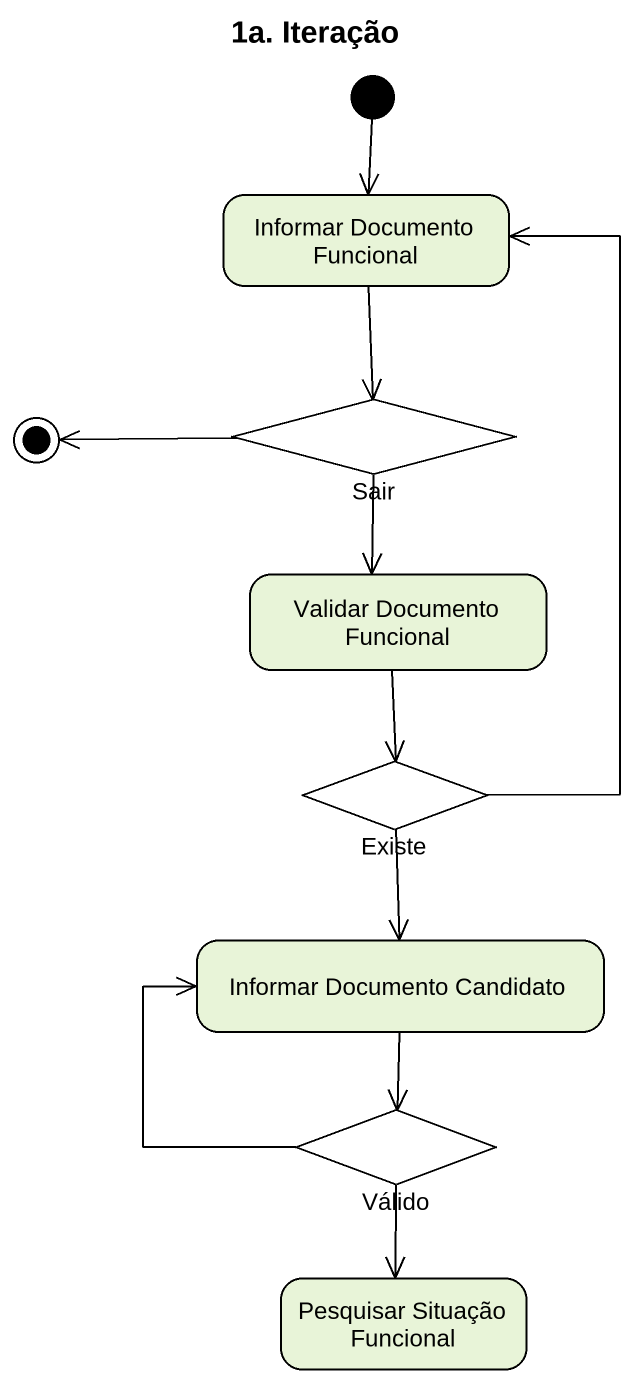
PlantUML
@startuml
title 1a. Iteração
hide empty description
state "Informar Documento Funcional" as Informar_Documento_Funcional
state Sair <<choice>>
state "Validar Documento Funcional" as Validar_Documento_Funcional
state Existe <<choice>>
state "Informar Documento Candidato" as Informar_Documento_Candidato
state Válido <<choice>>
state "Pesquisar Situação Funcional" as Pesquisar_Situação_Funcional
[*] --> Informar_Documento_Funcional
Informar_Documento_Funcional --> Sair
Sair --> Validar_Documento_Funcional
Validar_Documento_Funcional --> Existe
Existe -up-> Informar_Documento_Funcional
Existe --> Informar_Documento_Candidato
Informar_Documento_Candidato --> Válido
Válido -up-> Informar_Documento_Candidato
Válido --> Pesquisar_Situação_Funcional
Sair -left-> [*]
@enduml
